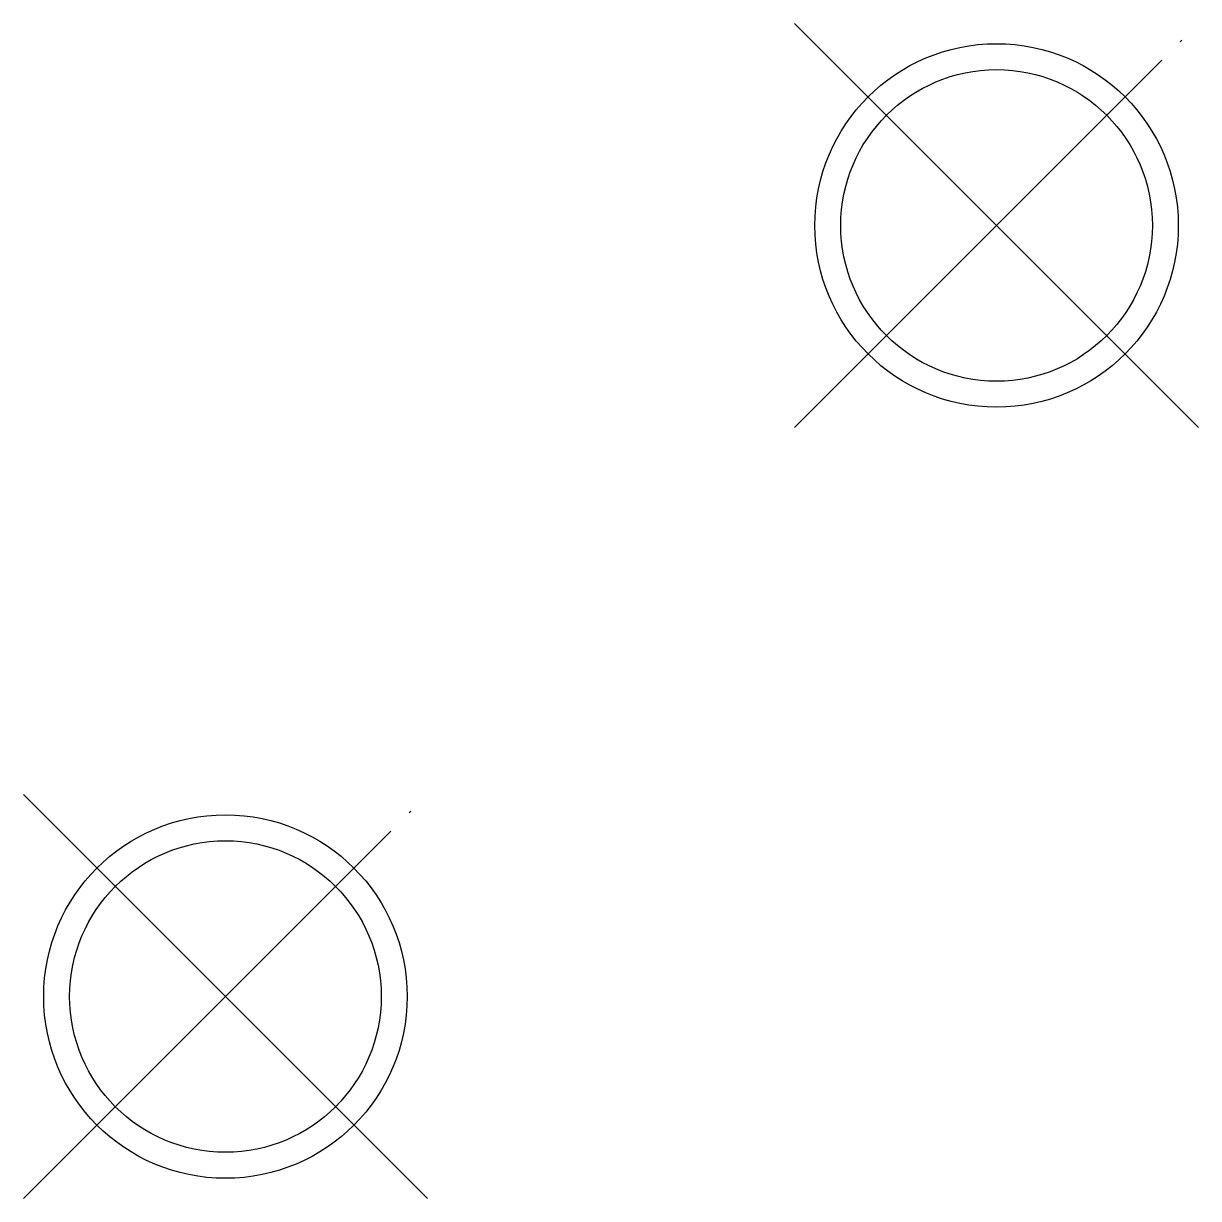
# Model space of a CAD drawing. Extents: x -128 to 128, y 842 to 1098.
# Drawn here: x 82.49 to 127.75, y 841.97 to 887.23 of the extents above.
import ezdxf

# ---------------------------------------------------------------- set-up
doc = ezdxf.new("R2010")
doc.units = 0
doc.header["$MEASUREMENT"] = 0
doc.linetypes.add('CENTER', pattern=[22, 20, -1, 0, -1])
doc.layers.get('0').update_dxf_attribs({"linetype": 'CONTINUOUS'})

msp = doc.modelspace()

# ---------------------------------------------------------------- linework, layer by layer
at = {"color": 1, "linetype": 'CENTER'}
for p, q in [((112.193, 871.673), (127.75, 887.23)), ((82.495, 841.975), (98.051, 857.531))]:
    msp.add_line(p, q, dxfattribs=at)
at = {"color": 7, "linetype": 'CONTINUOUS'}
for p, q in [((112.193, 887.23), (127.75, 871.673)), ((82.495, 857.531), (98.051, 841.975))]:
    msp.add_line(p, q, dxfattribs=at)
for centre, radius in [((119.972, 879.452), 7), ((119.972, 879.452), 6), ((90.273, 849.753), 7), ((90.273, 849.753), 6)]:
    msp.add_circle(centre, radius, dxfattribs=at)

doc.saveas('drawing.dxf')
